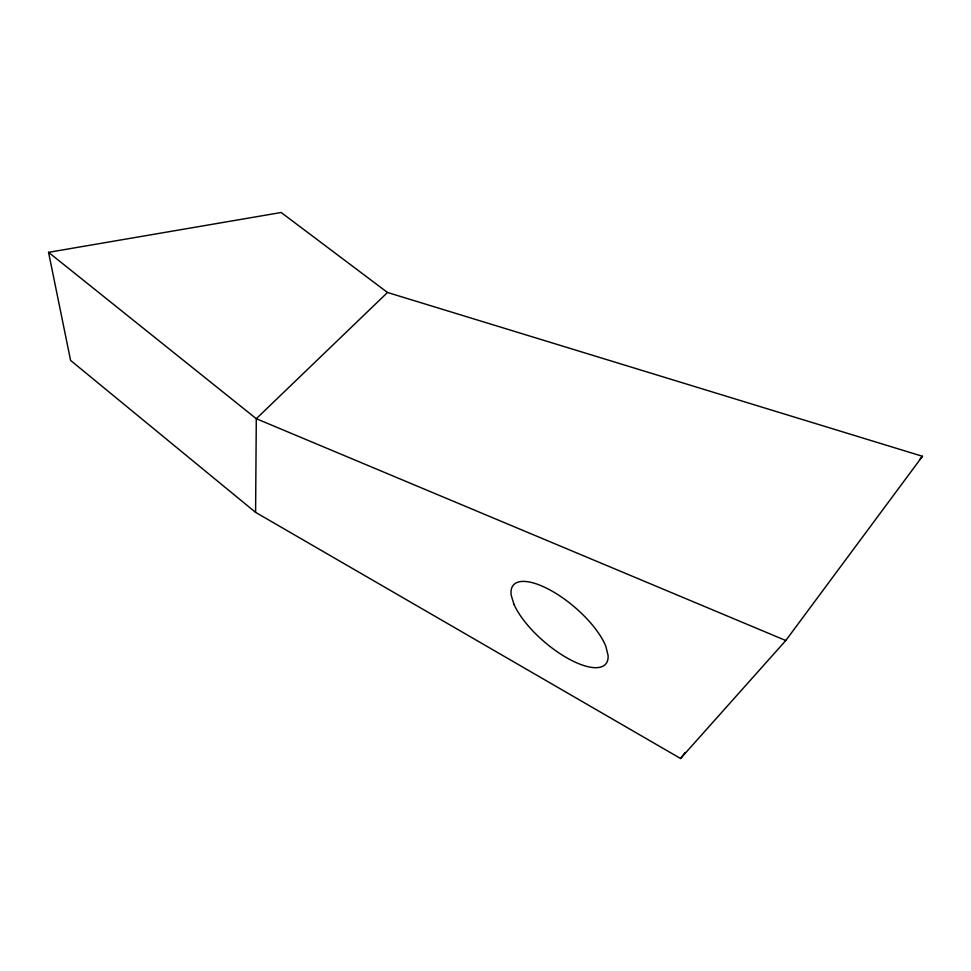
<?xml version="1.0" encoding="UTF-8"?>
<svg xmlns="http://www.w3.org/2000/svg" width="971" height="971" viewBox="0 0 971 971"><rect width="100%" height="100%" fill="white"/><g stroke="black" fill="none" stroke-linecap="round" stroke-linejoin="round"><path stroke-width="1.46" d="M255.591 512.36L256.295 418.707L387.502 292.489L922.45 456.285L785.794 640.52L680.574 758.497L255.591 512.36L70.58 360.411L48.55 252.326L281.165 212.503L387.502 292.489M680.574 758.497L685.089 752.452M919.488 459.744L922.45 456.285M785.794 640.52L256.295 418.707L48.55 252.326M514.035 604.448L511.244 595.441A60.724 23.037 40.5 0 1 549.804 589.87A60.724 23.037 40.5 0 1 605.868 646.455L608.089 655.498A60.724 23.037 40.5 0 1 569.042 659.066A60.724 23.037 40.5 0 1 514.035 604.448"/></g></svg>
